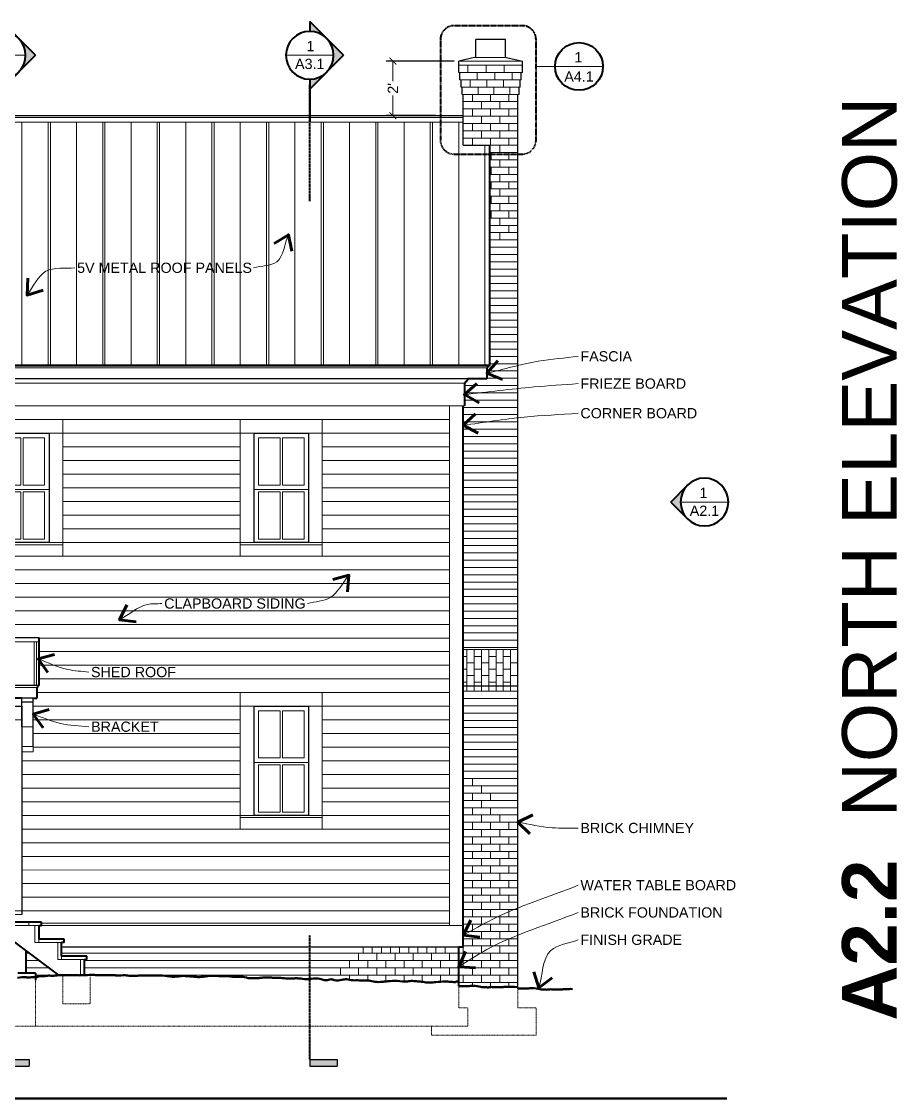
# Model space of a CAD drawing. Header units: inches. Extents: x -54 to 15382, y 469 to 41738.
# Drawn here: x 3671.8 to 4056.8, y 5345.5 to 5819 of the extents above; entities that cross this region are included whole.
import ezdxf

# ---------------------------------------------------------------- set-up
doc = ezdxf.new("R2010")
doc.units = ezdxf.units.IN
doc.header["$MEASUREMENT"] = 0
doc.linetypes.add('CENTER', pattern=[2, 1.25, -0.25, 0.25, -0.25])
doc.linetypes.add('DASHED2', pattern=[0.375, 0.25, -0.125])
doc.layers.get('0').update_dxf_attribs({"lineweight": 9})
for name, color, linetype, lineweight in [('1', 7, 'Continuous', 9), ('2', 7, 'Continuous', 18), ('3', 7, 'Continuous', 30), ('4', 7, 'Continuous', 40), ('5', 7, 'Continuous', 50), ('A-DIMSx', 7, 'Continuous', 9), ('A-LINK', 7, 'Continuous', 40), ('A-TEXTx', 7, 'Continuous', 18)]:
    doc.layers.add(name, color=color, linetype=linetype, lineweight=lineweight)
doc.styles.get("Standard").update_dxf_attribs({"font": 'arial.ttf'})
doc.dimstyles.get("Standard").update_dxf_attribs({"dimtxt": 3, "dimasz": 2, "dimexe": 0.03125, "dimexo": 0.0625, "dimgap": 0.03125, "dimtad": 0, "dimtoh": 1, "dimdec": 4, "dimlfac": 0.99985, "dimzin": 0, "dimdsep": 46, "dimlunit": 4, "dimtxsty": 'Standard', "dimblk": 'ARCHTICK', "dimblk1": 'ARCHTICK', "dimblk2": 'ARCHTICK', "dimcen": 0.09, "dimclrt": 256, "dimadec": 0, "dimazin": 0, "dimtfac": 1, "dimtdec": 4, "dimtofl": 0, "dimtmove": 0, "dimatfit": 3, "dimfxl": 1, "dimtolj": 1, "dimtzin": 0, "dimarcsym": 0})

# ---------------------------------------------------------------- blocks, each defined once
blk = doc.blocks.new('window elev 2448')
at = {"layer": '1', "lineweight": 5, "ltscale": 0.1}
for p, q in [((1005.39, 893.68), (999.39, 893.68)), ((1029.39, 893.68), (1035.39, 893.67))]:
    blk.add_line(p, q, dxfattribs=at)
at = {"layer": '2'}
for p, q in [((999.39, 899.68), (999.39, 839.69)), ((1035.39, 899.67), (999.39, 899.68)), ((1035.39, 899.67), (1035.39, 839.67)), ((1007.39, 870.93), (1007.39, 891.68)), ((1016.89, 891.68), (1007.39, 891.68)), ((1016.89, 870.93), (1016.89, 891.68)), ((1017.89, 870.93), (1017.89, 891.68)), ((1027.39, 891.68), (1017.89, 891.68)), ((1027.39, 870.93), (1027.39, 891.68)), ((1029.39, 868.93), (1005.39, 868.93)), ((1007.39, 870.93), (1016.89, 870.93)), ((1016.89, 867.93), (1007.39, 867.93)), ((1007.39, 847.18), (1007.39, 867.93)), ((1016.89, 847.18), (1016.89, 867.93)), ((1017.89, 870.93), (1027.39, 870.93)), ((1027.39, 867.93), (1017.89, 867.93)), ((1017.89, 847.18), (1017.89, 867.93)), ((1027.39, 847.18), (1027.39, 867.93)), ((999.39, 844.69), (1035.39, 844.69)), ((1007.39, 847.18), (1016.89, 847.18)), ((1017.89, 847.18), (1027.39, 847.18)), ((1035.39, 839.67), (999.39, 839.67))]:
    blk.add_line(p, q, dxfattribs=at)
at = {"layer": '2', "lineweight": 5, "ltscale": 0.1}
for p, q in [((1005.39, 845.69), (999.39, 845.69)), ((1029.42, 845.69), (1035.39, 845.67))]:
    blk.add_line(p, q, dxfattribs=at)
at = {"layer": '3'}
for p, q in [((1029.39, 893.68), (1005.39, 893.68)), ((1005.39, 893.68), (1005.39, 845.69)), ((1029.39, 893.68), (1029.39, 845.69)), ((1005.39, 845.69), (1029.39, 845.69))]:
    blk.add_line(p, q, dxfattribs=at)
blk = doc.blocks.new('_ArchTick')
at = {"color": 0, "linetype": 'ByBlock', "lineweight": 0, "const_width": 0.15}
blk.add_lwpolyline([(-0.5, -0.5), (0.5, 0.5)], dxfattribs=at)
blk = doc.blocks.new('*D122')
at = {"layer": 'A-DIMSx', "color": 0, "lineweight": -2, "ltscale": 0.1}
for p, q in [((3862, 5801.57), (3832.05, 5801.57)), ((3853.95, 5777.57), (3832.05, 5777.57))]:
    blk.add_line(p, q, dxfattribs=at)
at = {"layer": 'A-DIMSx', "color": 0, "lineweight": 5, "ltscale": 0.1}
for p, q in [((3835.05, 5801.57), (3835.05, 5792.68)), ((3835.05, 5777.57), (3835.05, 5786.46))]:
    blk.add_line(p, q, dxfattribs=at)
at = {"layer": 'A-DIMSx', "color": 0, "lineweight": 5, "xscale": 3, "yscale": 3, "zscale": 3}
for p, rotation in [((3835.05, 5801.57), 90), ((3835.05, 5777.57), 270)]:
    blk.add_blockref('_ArchTick', p, dxfattribs=dict(at, rotation=rotation))
at = {"layer": 'A-DIMSx', "ltscale": 0.25, "insert": (3835.05, 5789.57), "char_height": 4.5, "attachment_point": 5, "rotation": 90}
blk.add_mtext("\\A1;2'", dxfattribs=at)
blk = doc.blocks.new('Elevation Callout - 1')
at = {"layer": 'A-LINK', "ltscale": 0.1}
blk.add_hatch(color=256, dxfattribs=at).paths.add_polyline_path([(2031.59, 7377.65), (2039.01, 7370.23), (2046.43, 7377.65, -0.198912), (2039.01, 7374.58, -0.198912)])
for q in [(2031.59, 7377.65), (2046.43, 7377.65)]:
    blk.add_line((2039.01, 7370.23), q, dxfattribs=at)
blk.add_circle((2039.01, 7385.08), 10.5, dxfattribs=at)
blk = doc.blocks.new('Section Callout')
at = {"layer": 'A-LINK', "ltscale": 0.1}
h = blk.add_hatch(color=256, dxfattribs=at)
h.paths.add_polyline_path([(1891.06, 7392.5), (1883.64, 7385.08), (1891.06, 7377.65, -0.198912), (1887.98, 7385.08, -0.198912)])
h.paths.add_polyline_path([(1898.48, 7399.92), (1891.06, 7392.5, -0.198912), (1898.48, 7395.58)])
h.paths.add_polyline_path([(1891.06, 7377.65), (1898.48, 7370.23), (1898.48, 7374.58, -0.198912)])
for p, q in [((1883.64, 7385.08), (1898.48, 7399.92)), ((1898.48, 7399.92), (1898.48, 7395.58)), ((1883.64, 7385.08), (1898.48, 7370.23)), ((1898.48, 7374.58), (1898.48, 7370.23)), ((1898.48, 7370.23), (1898.48, 7355.49))]:
    blk.add_line(p, q, dxfattribs=at)
blk.add_circle((1898.48, 7385.08), 10.5, dxfattribs=at)
blk = doc.blocks.new('Section Tail 1a')
at = {"layer": 'A-LINK', "lineweight": 5, "ltscale": 0.1}
blk.add_hatch(color=256, dxfattribs=at).paths.add_polyline_path([(5.4248, 3.0938), (5.4248, 3.1563), (5.1748, 3.1563), (5.1748, 3.0938)])
at = {"layer": 'A-LINK', "linetype": 'Continuous', "lineweight": 30, "ltscale": 0.1}
for p, q in [((5.4248, 3.1563), (5.1748, 3.1563)), ((5.1748, 3.0938), (5.1748, 3.1563)), ((5.4248, 3.0938), (5.1748, 3.0938)), ((5.4248, 2.9063), (5.4248, 3.1563))]:
    blk.add_line(p, q, dxfattribs=at)
blk = doc.blocks.new('Detail Callout')
at = {"layer": '2', "ltscale": 0.1}
blk.add_line((240.24, 5822.29), (219.24, 5822.29), dxfattribs=at)
at = {"layer": 'A-LINK', "ltscale": 0.1}
blk.add_circle((229.74, 5822.29), 10.5, dxfattribs=at)

msp = doc.modelspace()

# ---------------------------------------------------------------- linework, layer by layer
at = {"layer": '1'}
for p, q in [((3892.0001005, 5799.735623), (3864.0001005, 5799.735623)), ((3864.0001005, 5796.535623), (3892.0001005, 5796.535623)), ((3868.0001005, 5796.535623), (3868.0001005, 5799.735623)), ((3872.1667671, 5793.335623), (3872.1667671, 5796.535623)), ((3876.0001005, 5796.535623), (3876.0001005, 5799.735623)), ((3879.8334338, 5793.335623), (3879.8334338, 5796.535623)), ((3884.0001005, 5796.535623), (3884.0001005, 5799.735623)), ((3887.5001005, 5793.335623), (3887.5001005, 5796.535623)), ((3864.5001005, 5793.335623), (3891.5001005, 5793.335623)), ((3869.0001005, 5790.135623), (3869.0001005, 5793.335623)), ((3876.3334338, 5790.135623), (3876.3334338, 5793.335623)), ((3883.6667671, 5790.135623), (3883.6667671, 5793.335623)), ((3891.0001005, 5790.135623), (3865.0001005, 5790.135623)), ((3865.5001005, 5786.935623), (3890.5001005, 5786.935623)), ((3870.0001005, 5783.735623), (3870.0001005, 5786.935623)), ((3872.5001005, 5786.935623), (3872.5001005, 5790.135623)), ((3878.0001005, 5783.735623), (3878.0001005, 5786.935623)), ((3879.5001005, 5786.935623), (3879.5001005, 5790.135623)), ((3886.0001005, 5783.735623), (3886.0001005, 5786.935623)), ((3886.5001005, 5786.935623), (3886.5001005, 5790.135623)), ((3890.0001005, 5783.735623), (3866.0001005, 5783.735623)), ((3874.0001005, 5780.535623), (3874.0001005, 5783.735623)), ((3882.0001005, 5780.535623), (3882.0001005, 5783.735623)), ((3866.0001005, 5776.8204422), (3466.5000785, 5776.8204422)), ((3890.0001005, 5780.535623), (3866.0001005, 5780.535623)), ((3890.0001005, 5777.335623), (3866.0001005, 5777.335623)), ((3870.0001005, 5777.335623), (3870.0001005, 5780.535623)), ((3874.0001005, 5774.135623), (3874.0001005, 5777.335623)), ((3878.0001005, 5777.335623), (3878.0001005, 5780.535623)), ((3882.0001005, 5774.135623), (3882.0001005, 5777.335623)), ((3886.0001005, 5777.335623), (3886.0001005, 5780.535623)), ((3890.0001005, 5774.135623), (3866.0001005, 5774.135623)), ((3870.0001005, 5770.935623), (3870.0001005, 5774.135623)), ((3878.0001005, 5770.935623), (3878.0001005, 5774.135623)), ((3886.0001005, 5770.935623), (3886.0001005, 5774.135623)), ((3890.0001005, 5770.935623), (3866.0001005, 5770.935623)), ((3890.0001005, 5767.735623), (3866.0001005, 5767.735623)), ((3870.0001005, 5764.5955712), (3870.0001005, 5767.735623)), ((3874.0001005, 5767.735623), (3874.0001005, 5770.935623)), ((3878.0001005, 5764.535623), (3878.0001005, 5767.735623)), ((3882.0001005, 5767.735623), (3882.0001005, 5770.935623)), ((3886.0001005, 5764.535623), (3886.0001005, 5767.735623)), ((3890.0001005, 5764.535623), (3877.5000785, 5764.535623)), ((3882.0001005, 5761.335623), (3882.0001005, 5764.535623)), ((3890.0001005, 5761.335623), (3877.5000785, 5761.335623)), ((3890.0001005, 5758.135623), (3877.5000785, 5758.135623)), ((3878.2501005, 5758.135623), (3878.2501005, 5761.335623)), ((3882.0001005, 5754.935623), (3882.0001005, 5758.135623)), ((3886.0001005, 5758.135623), (3886.0001005, 5761.335623)), ((3890.0001005, 5754.935623), (3877.5000785, 5754.935623)), ((3878.2501005, 5751.735623), (3878.2501005, 5754.935623)), ((3886.0001005, 5751.735623), (3886.0001005, 5754.935623)), ((3890.0001005, 5751.735623), (3877.5000785, 5751.735623)), ((3890.0001005, 5748.535623), (3877.5000785, 5748.535623)), ((3878.2501005, 5745.335623), (3878.2501005, 5748.535623)), ((3882.0001005, 5748.535623), (3882.0001005, 5751.735623)), ((3886.0001005, 5745.335623), (3886.0001005, 5748.535623)), ((3890.0001005, 5745.335623), (3877.5000785, 5745.335623)), ((3882.0001005, 5742.135623), (3882.0001005, 5745.335623)), ((3890.0001005, 5742.135623), (3877.5000785, 5742.135623)), ((3890.0001005, 5738.935623), (3877.5000785, 5738.935623)), ((3878.2501005, 5738.935623), (3878.2501005, 5742.135623)), ((3882.0001005, 5735.735623), (3882.0001005, 5738.935623)), ((3886.0001005, 5738.935623), (3886.0001005, 5742.135623)), ((3890.0001005, 5735.735623), (3877.5000785, 5735.735623)), ((3878.2501005, 5732.535623), (3878.2501005, 5735.735623)), ((3886.0001005, 5732.535623), (3886.0001005, 5735.735623)), ((3890.0001005, 5732.535623), (3877.5000785, 5732.535623)), ((3890.0001005, 5729.335623), (3877.5000785, 5729.335623)), ((3882.0001005, 5729.335623), (3882.0001005, 5732.535623)), ((3886.0001005, 5726.135623), (3886.0001005, 5729.335623)), ((3890.0001005, 5726.135623), (3877.5000785, 5726.135623)), ((3882.0001005, 5722.935623), (3882.0001005, 5726.135623)), ((3890.0001005, 5722.935623), (3877.5000785, 5722.935623)), ((3890.0001005, 5719.735623), (3877.5000785, 5719.735623)), ((3890.0001005, 5716.535623), (3877.5000785, 5716.535623)), ((3890.0001005, 5713.335623), (3877.5000785, 5713.335623)), ((3890.0001005, 5710.135623), (3877.5000785, 5710.135623)), ((3890.0001005, 5706.935623), (3877.5000785, 5706.935623)), ((3890.0001005, 5703.735623), (3877.5000785, 5703.735623)), ((3890.0001005, 5700.535623), (3877.5000785, 5700.535623)), ((3890.0001005, 5697.335623), (3877.5000785, 5697.335623)), ((3890.0001005, 5694.135623), (3877.5000785, 5694.135623)), ((3890.0001005, 5690.935623), (3877.5000785, 5690.935623)), ((3890.0001005, 5687.735623), (3877.5000785, 5687.735623)), ((3890.0001005, 5684.535623), (3877.5000785, 5684.535623)), ((3890.0001005, 5681.335623), (3877.5000785, 5681.335623)), ((3890.0001005, 5678.135623), (3877.5000785, 5678.135623)), ((3890.0001005, 5674.935623), (3877.5000785, 5674.935623)), ((3890.0001005, 5671.735623), (3877.5000785, 5671.735623)), ((3890.0001005, 5668.535623), (3877.5000785, 5668.535623)), ((3890.0001005, 5665.335623), (3876.3722851, 5665.335623)), ((3890.0001005, 5658.935623), (3866.5000997, 5658.935623)), ((3890.0001005, 5662.135623), (3876.3722851, 5662.135623)), ((3890.0001005, 5655.735623), (3866.5000997, 5655.735623)), ((3890.0001005, 5649.335623), (3866.0001005, 5649.335623)), ((3890.0001005, 5652.535623), (3866.5000997, 5652.535623)), ((3890.0001005, 5646.135623), (3866.0001005, 5646.135623)), ((3890.0001005, 5642.935623), (3866.0001005, 5642.935623)), ((3890.0001005, 5639.735623), (3866.0001005, 5639.735623)), ((3890.0001005, 5636.535623), (3866.0001005, 5636.535623)), ((3890.0001005, 5633.335623), (3866.0001005, 5633.335623)), ((3890.0001005, 5630.135623), (3866.0001005, 5630.135623)), ((3890.0001005, 5626.935623), (3866.0001005, 5626.935623)), ((3890.0001005, 5623.735623), (3866.0001005, 5623.735623)), ((3890.0001005, 5620.535623), (3866.0001005, 5620.535623)), ((3890.0001005, 5617.335623), (3866.0001005, 5617.335623)), ((3890.0001005, 5614.135623), (3866.0001005, 5614.135623)), ((3890.0001005, 5610.935623), (3866.0001005, 5610.935623)), ((3890.0001005, 5607.735623), (3866.0001005, 5607.735623)), ((3890.0001005, 5604.535623), (3866.0001005, 5604.535623)), ((3890.0001005, 5601.335623), (3866.0001005, 5601.335623)), ((3890.0001005, 5598.135623), (3866.0001005, 5598.135623)), ((3890.0001005, 5594.935623), (3866.0001005, 5594.935623)), ((3890.0001005, 5591.735623), (3866.0001005, 5591.735623)), ((3890.0001005, 5588.535623), (3866.0001005, 5588.535623)), ((3890.0001005, 5585.335623), (3866.0001005, 5585.335623)), ((3890.0001005, 5582.135623), (3866.0001005, 5582.135623)), ((3890.0001005, 5578.935623), (3866.0001005, 5578.935623)), ((3890.0001005, 5575.735623), (3866.0001005, 5575.735623)), ((3890.0001005, 5572.535623), (3866.0001005, 5572.535623)), ((3890.0001005, 5569.335623), (3866.0001005, 5569.335623)), ((3890.0001005, 5566.135623), (3866.0001005, 5566.135623)), ((3890.0001005, 5562.935623), (3866.0001005, 5562.935623)), ((3890.0001005, 5559.735623), (3866.0001005, 5559.735623)), ((3890.0001005, 5556.535623), (3866.0001005, 5556.535623)), ((3890.0001005, 5553.335623), (3866.0001005, 5553.335623)), ((3866.0001005, 5527.735623), (3866.0001005, 5551.735623)), ((3890.0001005, 5550.135623), (3866.0001005, 5550.135623)), ((3890.0001005, 5546.935623), (3866.0001005, 5546.935623)), ((3890.0001005, 5543.735623), (3866.0001005, 5543.735623)), ((3867.6001005, 5524.535623), (3867.6001005, 5542.9135576)), ((3870.8001005, 5524.535623), (3870.8001005, 5542.9135576)), ((3874.0001005, 5524.535623), (3874.0001005, 5542.9135576)), ((3877.2001005, 5524.535623), (3877.2001005, 5542.9135576)), ((3880.4001005, 5524.535623), (3880.4001005, 5542.9135576)), ((3883.6001005, 5524.535623), (3883.6001005, 5542.9135576)), ((3886.8001005, 5524.535623), (3886.8001005, 5542.9135576)), ((3890.0001005, 5524.535623), (3866.0001005, 5524.535623)), ((3890.0001005, 5521.335623), (3866.0001005, 5521.335623)), ((3890.0001005, 5518.135623), (3866.0001005, 5518.135623)), ((3665.9996271, 5511.9311436), (3671.9996271, 5511.9311436)), ((3890.0001005, 5514.935623), (3866.0001005, 5514.935623)), ((3890.0001005, 5511.735623), (3866.0001005, 5511.735623)), ((3890.0001005, 5508.535623), (3866.0001005, 5508.535623)), ((3890.0001005, 5505.335623), (3866.0001005, 5505.335623)), ((3890.0001005, 5502.135623), (3866.0001005, 5502.135623)), ((3890.0001005, 5498.935623), (3866.0001005, 5498.935623)), ((3890.0001005, 5495.735623), (3866.0001005, 5495.735623)), ((3890.0001005, 5492.535623), (3866.0001005, 5492.535623)), ((3890.0001005, 5489.335623), (3866.0001005, 5489.335623)), ((3890.0001005, 5486.135623), (3866.0001005, 5486.135623)), ((3890.0001005, 5482.935623), (3866.0001005, 5482.935623)), ((3870.0001005, 5483.0202448), (3870.0001005, 5486.2202448)), ((3874.0001005, 5479.735623), (3874.0001005, 5482.935623)), ((3890.0001005, 5479.735623), (3866.0001005, 5479.735623)), ((3870.0001005, 5476.535623), (3870.0001005, 5479.735623)), ((3878.0001005, 5476.535623), (3878.0001005, 5479.735623)), ((3890.0001005, 5476.535623), (3866.0001005, 5476.535623)), ((3890.0001005, 5473.335623), (3866.0001005, 5473.335623)), ((3870.0001005, 5470.135623), (3870.0001005, 5473.335623)), ((3874.0001005, 5473.335623), (3874.0001005, 5476.535623)), ((3878.0001005, 5470.135623), (3878.0001005, 5473.335623)), ((3890.0001005, 5470.135623), (3866.0001005, 5470.135623)), ((3874.0001005, 5466.935623), (3874.0001005, 5470.135623)), ((3882.0001005, 5466.935623), (3882.0001005, 5470.135623)), ((3890.0001005, 5466.935623), (3866.0001005, 5466.935623)), ((3890.0001005, 5463.735623), (3866.0001005, 5463.735623)), ((3870.0001005, 5463.735623), (3870.0001005, 5466.935623)), ((3874.0001005, 5460.535623), (3874.0001005, 5463.735623)), ((3878.0001005, 5463.735623), (3878.0001005, 5466.935623)), ((3882.0001005, 5460.535623), (3882.0001005, 5463.735623)), ((3886.0001005, 5463.735623), (3886.0001005, 5466.935623)), ((3890.0001005, 5460.535623), (3866.0001005, 5460.535623)), ((3870.0001005, 5457.335623), (3870.0001005, 5460.535623)), ((3878.0001005, 5457.335623), (3878.0001005, 5460.535623)), ((3886.0001005, 5457.335623), (3886.0001005, 5460.535623)), ((3890.0001005, 5457.335623), (3866.0001005, 5457.335623)), ((3874.0001005, 5454.135623), (3874.0001005, 5457.335623)), ((3882.0001005, 5454.135623), (3882.0001005, 5457.335623)), ((3890.0001005, 5454.135623), (3866.0001005, 5454.135623)), ((3890.0001005, 5450.935623), (3866.0001005, 5450.935623)), ((3870.0001005, 5450.935623), (3870.0001005, 5454.135623)), ((3874.0001005, 5447.735623), (3874.0001005, 5450.935623)), ((3878.0001005, 5450.935623), (3878.0001005, 5454.135623)), ((3882.0001005, 5447.735623), (3882.0001005, 5450.935623)), ((3886.0001005, 5450.935623), (3886.0001005, 5454.135623)), ((3890.0001005, 5447.735623), (3866.0001005, 5447.735623)), ((3870.0001005, 5444.535623), (3870.0001005, 5447.735623)), ((3878.0001005, 5444.535623), (3878.0001005, 5447.735623)), ((3886.0001005, 5444.535623), (3886.0001005, 5447.735623)), ((3890.0001005, 5444.535623), (3866.0001005, 5444.535623)), ((3890.0001005, 5441.335623), (3866.0001005, 5441.335623)), ((3870.0001005, 5438.135623), (3870.0001005, 5441.335623)), ((3874.0001005, 5441.335623), (3874.0001005, 5444.535623)), ((3878.0001005, 5438.135623), (3878.0001005, 5441.335623)), ((3882.0001005, 5441.335623), (3882.0001005, 5444.535623)), ((3886.0001005, 5438.135623), (3886.0001005, 5441.335623)), ((3890.0001005, 5438.135623), (3866.0001005, 5438.135623)), ((3874.0001005, 5434.935623), (3874.0001005, 5438.135623)), ((3882.0001005, 5434.935623), (3882.0001005, 5438.135623)), ((3890.0001005, 5434.935623), (3866.0001005, 5434.935623)), ((3890.0001005, 5431.735623), (3866.0001005, 5431.735623)), ((3870.0001005, 5431.735623), (3870.0001005, 5434.935623)), ((3874.0001005, 5428.535623), (3874.0001005, 5431.735623)), ((3878.0001005, 5431.735623), (3878.0001005, 5434.935623)), ((3882.0001005, 5428.535623), (3882.0001005, 5431.735623)), ((3886.0001005, 5431.735623), (3886.0001005, 5434.935623)), ((3890.0001005, 5428.535623), (3866.0001005, 5428.535623)), ((3870.0001005, 5425.335623), (3870.0001005, 5428.535623)), ((3878.0001005, 5425.335623), (3878.0001005, 5428.535623)), ((3886.0001005, 5425.335623), (3886.0001005, 5428.535623)), ((3679.3751005, 5421.535623), (3620.7501005, 5421.535623)), ((3675.0626005, 5421.535623), (3675.0626005, 5423.035623)), ((3677.7501005, 5421.535623), (3677.7501005, 5414.035623)), ((3866.0001005, 5421.535623), (3860.0001005, 5421.535623)), ((3890.0001005, 5425.335623), (3866.0001005, 5425.335623)), ((3890.0001005, 5422.135623), (3866.0001005, 5422.135623)), ((3870.0001005, 5418.935623), (3870.0001005, 5422.135623)), ((3874.0001005, 5422.135623), (3874.0001005, 5425.335623)), ((3878.0001005, 5418.935623), (3878.0001005, 5422.135623)), ((3882.0001005, 5422.135623), (3882.0001005, 5425.335623)), ((3886.0001005, 5418.935623), (3886.0001005, 5422.135623)), ((3890.0001005, 5418.935623), (3866.0001005, 5418.935623)), ((3874.0001005, 5415.735623), (3874.0001005, 5418.935623)), ((3882.0001005, 5415.735623), (3882.0001005, 5418.935623)), ((3689.3751005, 5414.035623), (3677.7501005, 5414.035623)), ((3679.3751005, 5415.535623), (3679.3751005, 5414.035623)), ((3687.7501005, 5414.035623), (3687.7501005, 5406.535623)), ((3890.0001005, 5415.735623), (3866.0001005, 5415.735623)), ((3890.0001005, 5412.535623), (3866.0001005, 5412.535623)), ((3866.0001005, 5409.335623), (3866.0001005, 5412.035623)), ((3870.0001005, 5412.535623), (3870.0001005, 5415.735623)), ((3874.0001005, 5409.335623), (3874.0001005, 5412.535623)), ((3878.0001005, 5412.535623), (3878.0001005, 5415.735623)), ((3882.0001005, 5409.335623), (3882.0001005, 5412.535623)), ((3886.0001005, 5412.535623), (3886.0001005, 5415.735623)), ((3689.3751005, 5406.535623), (3689.3751005, 5408.035623)), ((3890.0001005, 5409.335623), (3864.0001005, 5409.335623)), ((3870.0001005, 5406.135623), (3870.0001005, 5409.335623)), ((3878.0001005, 5406.135623), (3878.0001005, 5409.335623)), ((3886.0001005, 5406.135623), (3886.0001005, 5409.335623)), ((3697.7501005, 5406.535623), (3697.7501005, 5399.6293727)), ((3890.0001005, 5406.135623), (3864.0001005, 5406.135623)), ((3890.0001005, 5402.935623), (3864.0001005, 5402.935623)), ((3866.0001005, 5402.935623), (3866.0001005, 5406.135623)), ((3870.0001005, 5399.735623), (3870.0001005, 5402.935623)), ((3874.0001005, 5402.935623), (3874.0001005, 5406.135623)), ((3878.0001005, 5399.735623), (3878.0001005, 5402.935623)), ((3882.0001005, 5402.935623), (3882.0001005, 5406.135623)), ((3886.0001005, 5399.735623), (3886.0001005, 5402.935623)), ((3890.0001005, 5399.735623), (3864.0001005, 5399.735623)), ((3866.0001005, 5396.535623), (3866.0001005, 5399.735623)), ((3874.0001005, 5396.535623), (3874.0001005, 5399.735623)), ((3882.0001005, 5396.535623), (3882.0001005, 5399.735623)), ((3890.0001005, 5396.535623), (3864.0001005, 5396.535623)), ((3870.0001005, 5395.0103928), (3870.0001005, 5396.535623)), ((3878.0001005, 5394.4909235), (3878.0001005, 5396.535623)), ((3886.0001005, 5394.6321659), (3886.0001005, 5396.535623))]:
    msp.add_line(p, q, dxfattribs=at)
at = {"layer": '1', "ltscale": 0.25}
for p, q in [((3866.0001005, 5539.8667259), (3867.6001005, 5539.8667259)), ((3870.8001005, 5539.8667259), (3874.0001005, 5539.8667259)), ((3877.2001005, 5539.8667259), (3880.4001005, 5539.8667259)), ((3883.6001005, 5539.8667259), (3886.8001005, 5539.8667259)), ((3867.6001005, 5537.0382988), (3870.8001005, 5537.0382988)), ((3874.0001005, 5537.0382988), (3877.2001005, 5537.0382988)), ((3880.4001005, 5537.0382988), (3883.6001005, 5537.0382988)), ((3886.8001005, 5537.0382988), (3890.0001005, 5537.0382988)), ((3866.0001005, 5534.2098717), (3867.6001005, 5534.2098717)), ((3867.6001005, 5531.3814446), (3870.8001005, 5531.3814446)), ((3870.8001005, 5534.2098717), (3874.0001005, 5534.2098717)), ((3874.0001005, 5531.3814446), (3877.2001005, 5531.3814446)), ((3877.2001005, 5534.2098717), (3880.4001005, 5534.2098717)), ((3880.4001005, 5531.3814446), (3883.6001005, 5531.3814446)), ((3883.6001005, 5534.2098717), (3886.8001005, 5534.2098717)), ((3886.8001005, 5531.3814446), (3890.0001005, 5531.3814446)), ((3866.0001005, 5528.5530174), (3867.6001005, 5528.5530174)), ((3870.8001005, 5528.5530174), (3874.0001005, 5528.5530174)), ((3877.2001005, 5528.5530174), (3880.4001005, 5528.5530174)), ((3883.6001005, 5528.5530174), (3886.8001005, 5528.5530174))]:
    msp.add_line(p, q, dxfattribs=at)
at = {"layer": '1', "linetype": 'DASHED2', "ltscale": 0.25}
for p, q in [((3677.9990218, 5397.4574811), (3677.9828425, 5377.335623)), ((3689.9978179, 5399.0750852), (3689.9978179, 5387.0750852)), ((3702.0024615, 5399.1623997), (3701.9915872, 5387.0643046)), ((3864.0001005, 5385.335623), (3864.0001005, 5394.835623)), ((3890.0001005, 5385.335623), (3890.0001005, 5393.8141475)), ((3689.9978179, 5387.0750852), (3701.9915872, 5387.0643046)), ((3864.0001005, 5385.335623), (3868.0001005, 5385.335623)), ((3868.0001005, 5385.335623), (3868.0001005, 5377.335623)), ((3890.0001005, 5385.335623), (3898.0001005, 5385.335623)), ((3898.0001005, 5373.335623), (3898.0001005, 5385.335623)), ((3868.0001005, 5377.335623), (3476.0001005, 5377.335623)), ((3852.0001005, 5377.335623), (3852.0001005, 5373.335623)), ((3898.0001005, 5373.335623), (3852.0001005, 5373.335623))]:
    msp.add_line(p, q, dxfattribs=at)
at = {"layer": '2', "ltscale": 0.1}
for p, q in [((3652.6426538, 5804.1022121), (3673.6426538, 5804.1022121)), ((3788.015206, 5804.1022121), (3809.0152061, 5804.1022121)), ((3906.3607574, 5799.2089277), (3897.9760537, 5799.2089277)), ((3925.8607577, 5799.2089277), (3907.8607577, 5799.2089277)), ((3961.5000787, 5607.7018038), (3982.5000788, 5607.7018038))]:
    msp.add_line(p, q, dxfattribs=at)
at = {"layer": '2'}
for p, q in [((3892.0001005, 5801.5704422), (3864.0001005, 5801.5704422)), ((3885.0001005, 5803.0704422), (3871.0001005, 5803.0704422)), ((3466.5000785, 5774.7429528), (3866.0001005, 5774.7429528)), ((3672.0000785, 5774.7429528), (3672.0000785, 5667.7219422)), ((3683.5000785, 5667.7219422), (3683.5000785, 5774.7429528)), ((3684.5000785, 5774.7429528), (3684.5000785, 5667.7219422)), ((3696.0000785, 5667.7219422), (3696.0000785, 5774.7429528)), ((3707.5000785, 5667.7219422), (3707.5000785, 5774.7429528)), ((3708.5000785, 5774.7429528), (3708.5000785, 5667.7219422)), ((3720.0000785, 5667.7219422), (3720.0000785, 5774.7429528)), ((3731.5000785, 5667.7219422), (3731.5000785, 5774.7429528)), ((3732.5000785, 5774.7429528), (3732.5000785, 5667.7219422)), ((3744.0000785, 5774.7429528), (3744.0000785, 5667.7219422)), ((3755.5000785, 5667.7219422), (3755.5000785, 5774.7429528)), ((3756.5000785, 5774.7429528), (3756.5000785, 5667.7219422)), ((3768.0000785, 5667.7219422), (3768.0000785, 5774.7429528)), ((3779.5000785, 5667.7219422), (3779.5000785, 5774.7429528)), ((3780.5000785, 5774.7429528), (3780.5000785, 5667.7219422)), ((3792.0000785, 5774.7429528), (3792.0000785, 5667.7219422)), ((3803.5000785, 5667.7219422), (3803.5000785, 5774.7429528)), ((3804.5000785, 5774.7429528), (3804.5000785, 5667.7219422)), ((3816.0000785, 5667.7219422), (3816.0000785, 5774.7429528)), ((3827.5000785, 5667.7219422), (3827.5000785, 5774.7429528)), ((3828.5000785, 5774.7429528), (3828.5000785, 5667.7219422)), ((3840.0000785, 5774.7429528), (3840.0000785, 5667.7219422)), ((3851.5000785, 5667.7219422), (3851.5000785, 5774.7429528)), ((3852.5000785, 5774.7429528), (3852.5000785, 5667.7219422)), ((3864.0000785, 5667.7219422), (3864.0000785, 5774.7429528)), ((3866.0001005, 5774.787147), (3866.0001005, 5774.7429528)), ((3875.5000785, 5667.7219422), (3875.5000785, 5764.5955712)), ((3467.6279165, 5666.7284154), (3876.3722851, 5666.7284154)), ((3866.7500997, 5659.941612), (3477.5001019, 5659.941612)), ((3477.5001019, 5649.9416121), (3866.5000997, 5649.9416121)), ((3860.0001005, 5421.535623), (3860.0001005, 5649.9416121)), ((3690.0000942, 5643.9415294), (3768.0001071, 5643.9325551)), ((3804.0000938, 5643.9415294), (3860.0001005, 5643.9415294)), ((3690.0000942, 5637.9415294), (3768.0001071, 5637.9325551)), ((3804.0000892, 5637.9421704), (3860.0001005, 5637.9369596)), ((3690.0000942, 5631.9415294), (3768.0001071, 5631.9415294)), ((3804.0000846, 5631.9416121), (3860.0001097, 5631.9416121)), ((3690.0000942, 5625.9415294), (3768.0001071, 5625.9415294)), ((3804.0000799, 5625.9416121), (3860.0001144, 5625.9416121)), ((3690.0000942, 5619.9415294), (3768.0001071, 5619.9415294)), ((3804.0000753, 5619.9416121), (3860.000119, 5619.9416121)), ((3690.0000942, 5613.9415294), (3768.0001071, 5613.9415294)), ((3804.0000707, 5613.9416121), (3860.0001236, 5613.9416121)), ((3690.0000942, 5607.9415294), (3768.0001071, 5607.9415294)), ((3804.000066, 5607.9416121), (3860.0001283, 5607.9416121)), ((3690.0000942, 5601.9415294), (3768.0001071, 5601.9415294)), ((3804.0000614, 5601.9416121), (3860.0001329, 5601.9416121)), ((3690.0000942, 5595.9415294), (3768.0001071, 5595.9415294)), ((3804.0000568, 5595.9416121), (3860.0001468, 5595.9416121)), ((3690.0000942, 5589.9415294), (3768.0001071, 5589.9325551)), ((3804.0000521, 5589.9414476), (3860.0001468, 5589.9429828)), ((3690.0000942, 5583.9415294), (3768.0001071, 5583.9326175)), ((3768.0001071, 5583.9404563), (3860.0001468, 5583.9429881)), ((3484.0001012, 5577.9326815), (3860.0001005, 5577.932402)), ((3484.0001012, 5571.9326815), (3860.0001005, 5571.932402)), ((3484.0001012, 5565.9326815), (3860.0001005, 5565.932402)), ((3484.0001012, 5559.9326815), (3860.0001005, 5559.932402)), ((3860.0000275, 5559.9312135), (3860.0000275, 5523.9416121)), ((3484.0001012, 5553.9326815), (3860.0001005, 5553.932402)), ((3616.3750968, 5546.1811436), (3679.3750968, 5546.1811436)), ((3677.3750968, 5527.2392194), (3677.3750968, 5546.1811436)), ((3678.3750968, 5546.1811436), (3678.3750968, 5527.2392194)), ((3679.3750968, 5547.9325362), (3860.0001005, 5547.932402)), ((3679.3750968, 5541.9325362), (3860.0001005, 5541.932402)), ((3679.3750968, 5535.9325362), (3860.0001005, 5535.932402)), ((3679.3750968, 5529.9325362), (3860.0001005, 5529.932402)), ((3617.5029348, 5526.2456926), (3678.4972661, 5526.2456926)), ((3678.4972588, 5523.9427478), (3768.0001071, 5523.9325551)), ((3804.0000938, 5523.9415294), (3860.0000275, 5523.9416121)), ((3624.0005739, 5517.9311435), (3671.9996271, 5517.9311436)), ((3676.9996271, 5517.9415294), (3768.0001071, 5517.9325551)), ((3676.9996271, 5516.1693244), (3676.9996271, 5516.179732)), ((3676.9996271, 5515.929732), (3676.9996271, 5516.1693244)), ((3804.0000892, 5517.9421704), (3860.0001005, 5517.9369596)), ((3860.0000275, 5421.9468159), (3860.0000275, 5517.9312045)), ((3676.9996271, 5511.9415294), (3768.0001071, 5511.9415294)), ((3804.0000846, 5511.9416121), (3860.0001097, 5511.9416121)), ((3671.9996271, 5508.929732), (3676.9996271, 5508.929732)), ((3671.9996271, 5503.9311436), (3671.9996271, 5506.2451383)), ((3676.9996271, 5505.9415294), (3768.0001071, 5505.9415294)), ((3804.0000799, 5505.9416121), (3860.0001144, 5505.9416121)), ((3671.9996271, 5500.2451383), (3676.9996271, 5500.2451383)), ((3671.9996271, 5497.9325551), (3676.9996271, 5497.9325551)), ((3676.9996271, 5500.2451383), (3676.9996271, 5497.9311436)), ((3676.9996271, 5499.9415294), (3768.0001071, 5499.9415294)), ((3804.0000753, 5499.9416121), (3860.000119, 5499.9416121)), ((3671.9996271, 5493.9415294), (3768.0001071, 5493.9415294)), ((3804.0000707, 5493.9416121), (3860.0001236, 5493.9416121)), ((3671.9996271, 5487.9415294), (3768.0001071, 5487.9415294)), ((3804.000066, 5487.9416121), (3860.0001283, 5487.9416121)), ((3671.9996271, 5481.9415294), (3768.0001071, 5481.9415294)), ((3804.0000614, 5481.9416121), (3860.0001329, 5481.9416121)), ((3671.9996271, 5475.9415294), (3768.0001071, 5475.9415294)), ((3804.0000568, 5475.9416121), (3860.0001468, 5475.9416121)), ((3671.9996271, 5469.9415294), (3768.0001071, 5469.9325551)), ((3804.0000521, 5469.9414476), (3860.0001468, 5469.9429828)), ((3671.9996271, 5463.9429511), (3768.0001071, 5463.9429511)), ((3804.000768, 5463.9404563), (3860.0001468, 5463.9429881)), ((3671.9996271, 5457.9378144), (3860.0001468, 5457.9429881)), ((3671.9996271, 5451.9378144), (3860.0001468, 5451.9429881)), ((3671.9996271, 5445.9378144), (3860.0001468, 5445.9429881)), ((3671.9996271, 5439.9378144), (3860.0001468, 5439.9429881)), ((3671.9996271, 5433.9378144), (3860.0001468, 5433.9429881)), ((3624.0005739, 5426.4415433), (3671.9996271, 5426.4415433)), ((3665.9996271, 5427.9415433), (3671.9996271, 5427.9415433)), ((3671.9996271, 5427.9378144), (3860.0001468, 5427.9429881)), ((3680.6251005, 5422.535623), (3860.0001005, 5422.535623)), ((3680.6251005, 5421.535623), (3860.0001005, 5421.535623)), ((3822.0001005, 5409.335623), (3822.0001005, 5412.035623)), ((3826.0001005, 5409.335623), (3826.0001005, 5412.035623)), ((3830.0001005, 5409.335623), (3830.0001005, 5412.035623)), ((3834.0001005, 5409.335623), (3834.0001005, 5412.035623)), ((3838.0001005, 5409.335623), (3838.0001005, 5412.035623)), ((3842.0001005, 5409.335623), (3842.0001005, 5412.035623)), ((3846.0001005, 5409.335623), (3846.0001005, 5412.035623)), ((3850.0001005, 5409.335623), (3850.0001005, 5412.035623)), ((3854.0001005, 5409.335623), (3854.0001005, 5412.035623)), ((3858.0001005, 5409.335623), (3858.0001005, 5412.035623)), ((3675.2667671, 5409.335623), (3673.7501005, 5409.335623)), ((3864.0001005, 5409.335623), (3689.3751005, 5409.335623)), ((3820.0001005, 5406.135623), (3820.0001005, 5409.335623)), ((3828.0001005, 5406.135623), (3828.0001005, 5409.335623)), ((3836.0001005, 5406.135623), (3836.0001005, 5409.335623)), ((3844.0001005, 5406.135623), (3844.0001005, 5409.335623)), ((3852.0001005, 5406.135623), (3852.0001005, 5409.335623)), ((3860.0001005, 5406.135623), (3860.0001005, 5409.335623)), ((3673.7501005, 5406.135623), (3679.5334338, 5406.135623)), ((3673.7501005, 5402.935623), (3683.8001005, 5402.935623)), ((3687.7501005, 5406.535623), (3699.3751005, 5406.535623)), ((3864.0001005, 5406.135623), (3699.3751005, 5406.135623)), ((3864.0001005, 5402.935623), (3699.3751005, 5402.935623)), ((3812.0001005, 5399.735623), (3812.0001005, 5402.935623)), ((3816.0001005, 5402.935623), (3816.0001005, 5406.135623)), ((3820.0001005, 5399.735623), (3820.0001005, 5402.935623)), ((3824.0001005, 5402.935623), (3824.0001005, 5406.135623)), ((3828.0001005, 5399.735623), (3828.0001005, 5402.935623)), ((3832.0001005, 5402.935623), (3832.0001005, 5406.135623)), ((3836.0001005, 5399.735623), (3836.0001005, 5402.935623)), ((3840.0001005, 5402.935623), (3840.0001005, 5406.135623)), ((3844.0001005, 5399.735623), (3844.0001005, 5402.935623)), ((3848.0001005, 5402.935623), (3848.0001005, 5406.135623)), ((3852.0001005, 5399.735623), (3852.0001005, 5402.935623)), ((3856.0001005, 5402.935623), (3856.0001005, 5406.135623)), ((3860.0001005, 5399.735623), (3860.0001005, 5402.935623)), ((3677.9990218, 5399.735623), (3688.0667671, 5399.735623)), ((3864.0001005, 5399.735623), (3699.3751005, 5399.735623)), ((3816.0001005, 5397.6984291), (3816.0001005, 5399.735623)), ((3824.0001005, 5397.3239634), (3824.0001005, 5399.735623)), ((3832.0001005, 5396.9605049), (3832.0001005, 5399.735623)), ((3840.0001005, 5396.9018923), (3840.0001005, 5399.735623)), ((3848.0001005, 5396.7567142), (3848.0001005, 5399.735623)), ((3856.0001005, 5396.8412813), (3856.0001005, 5399.735623))]:
    msp.add_line(p, q, dxfattribs=at)
at = {"layer": '2', "ltscale": 0.25}
msp.add_line((3866.0001005, 5542.9135576), (3890.0001005, 5542.9135576), dxfattribs=at)
at = {"layer": '3'}
for p, q in [((3871.5001005, 5803.0704422), (3871.5001005, 5811.1072455)), ((3884.5001005, 5811.1072455), (3871.5001005, 5811.1072455)), ((3884.5001005, 5803.0704422), (3884.5001005, 5811.1072455)), ((3871.0001005, 5803.0704422), (3864.0001005, 5801.5704422)), ((3864.0001005, 5796.535623), (3864.0001005, 5801.5704422)), ((3885.0001005, 5803.0704422), (3892.0001005, 5801.5704422)), ((3892.0001005, 5796.535623), (3892.0001005, 5801.5704422)), ((3864.5001005, 5793.335623), (3864.5001005, 5796.535623)), ((3891.5001005, 5793.335623), (3891.5001005, 5796.535623)), ((3865.0001005, 5790.135623), (3865.0001005, 5793.335623)), ((3891.0001005, 5790.135623), (3891.0001005, 5793.335623)), ((3865.5001005, 5786.935623), (3865.5001005, 5790.135623)), ((3866.0001005, 5774.787147), (3866.0001005, 5786.935623)), ((3890.0001005, 5393.7512809), (3890.0001005, 5786.935623)), ((3890.5001005, 5786.935623), (3890.5001005, 5790.135623)), ((3466.5000785, 5777.5704422), (3866.0001005, 5777.5704422)), ((3866.0001005, 5764.5955712), (3866.0001005, 5774.7429528)), ((3866.0001005, 5764.5955712), (3877.5000785, 5764.5955712)), ((3868.0372989, 5661.9416121), (3475.9629027, 5661.941612)), ((3616.3750968, 5548.1811436), (3679.3750968, 5548.1811436)), ((3616.3750968, 5527.2392194), (3679.3750968, 5527.2392194)), ((3671.9996271, 5519.9214807), (3671.9996271, 5521.4574777)), ((3676.9996271, 5519.9214807), (3676.9996271, 5521.4574777)), ((3624.0005739, 5517.9311436), (3671.9996271, 5517.9311436)), ((3671.9996271, 5519.9214807), (3676.9996271, 5519.9214807)), ((3671.9996271, 5508.929732), (3671.9996271, 5519.9214807)), ((3671.9996271, 5517.9311436), (3671.9996271, 5426.4415433)), ((3676.9996271, 5508.929732), (3676.9996271, 5519.9214807)), ((3671.9996271, 5514.929732), (3671.9996271, 5506.2451383)), ((3676.9996271, 5500.2451383), (3676.9996271, 5508.929732)), ((3864.0001005, 5412.035623), (3689.3751005, 5412.035623))]:
    msp.add_line(p, q, dxfattribs=at)
at = {"layer": '3', "ltscale": 0.25}
msp.add_line((3866.0001005, 5526.9135576), (3890.0001005, 5526.9135576), dxfattribs=at)
at = {"layer": '3', "ltscale": 0.1}
msp.add_line((3676.9996271, 5521.4574777), (3671.9996271, 5521.4574777), dxfattribs=at)
at = {"layer": '4'}
for p, q in [((3877.5000785, 5764.5955712), (3877.5000785, 5667.7219422)), ((3877.3722924, 5667.7219422), (3877.3722924, 5667.4784154)), ((3876.3722851, 5666.7284154), (3876.3722851, 5661.941612)), ((3876.3722924, 5666.7284154), (3876.6222924, 5666.7284154)), ((3866.5000997, 5659.941612), (3866.5000997, 5649.9416121)), ((3866.7500997, 5659.941612), (3866.5000997, 5659.941612)), ((3867.318818, 5660.691612), (3867.318818, 5660.941612)), ((3876.3722851, 5661.9416121), (3868.0372989, 5661.9416121)), ((3866.0001005, 5412.035623), (3866.0001005, 5649.9416121)), ((3679.3750968, 5548.1811436), (3679.3750968, 5527.2392194)), ((3678.4972588, 5526.2456926), (3678.4972588, 5521.4588892)), ((3678.4972588, 5526.2456926), (3678.7472588, 5526.2456926)), ((3679.4972588, 5527.2392194), (3679.4972588, 5526.9956926)), ((3671.9996271, 5521.4574777), (3624.0005739, 5521.4588893)), ((3676.9996271, 5521.4574777), (3678.4972588, 5521.4588892)), ((3680.6251005, 5423.035623), (3618.8751005, 5423.035623)), ((3679.3751005, 5421.535623), (3679.3751005, 5415.535623)), ((3679.3751005, 5421.535623), (3680.6251005, 5421.535623)), ((3680.6251005, 5421.535623), (3680.6251005, 5423.035623)), ((3668.6776256, 5414.2774791), (3688.129267, 5399.6887481)), ((3690.6251005, 5415.535623), (3679.3751005, 5415.535623)), ((3690.6251005, 5414.035623), (3689.3751005, 5414.035623)), ((3689.3751005, 5408.035623), (3689.3751005, 5414.035623)), ((3690.6251005, 5414.035623), (3690.6251005, 5415.535623)), ((3866.0001005, 5412.035623), (3864.0001005, 5412.035623)), ((3864.0001005, 5394.835623), (3864.0001005, 5412.035623)), ((3673.7501005, 5410.473123), (3673.7501005, 5400.535623)), ((3700.5001005, 5408.035623), (3689.3751005, 5408.035623)), ((3700.5001005, 5406.535623), (3700.5001005, 5408.035623)), ((3699.3751005, 5406.535623), (3699.3751005, 5399.670704)), ((3699.3751005, 5406.535623), (3700.5001005, 5406.535623)), ((3677.9990218, 5400.535623), (3670.2501005, 5400.535623)), ((3677.9990218, 5400.535623), (3677.9990218, 5397.4574811))]:
    msp.add_line(p, q, dxfattribs=at)
for centre, radius, start, end in [((3877.3099951, 5666.7907126), 0.6905186, 84.823843828, 185.1761549), ((3867.4886238, 5659.9722228), 0.7391582, 103.281089991, 182.373471435), ((3867.2173411, 5661.7726287), 0.8371895, 276.962026999, 11.644935134), ((3679.4349615, 5526.3079899), 0.6905186, 84.823843828, 185.1761549)]:
    msp.add_arc(centre, radius, start, end, dxfattribs=at)
at = {"layer": '5'}
msp.add_line((3466.5000785, 5667.7219422), (3877.5000785, 5667.7219422), dxfattribs=at)
at = {"layer": '5', "ltscale": 0.1}
msp.add_line((3330.0000785, 5345.5008975), (3981.803245, 5345.5008975), dxfattribs=at)
at = {"layer": '5'}
for points, knots in [([(3670.0819601, 5398.5857636), (3673.2623352, 5398.9320053), (3674.7140443, 5398.5826166), (3675.9238908, 5398.8413408), (3677.4058941, 5398.7204573), (3678.7356679, 5398.8531376), (3679.6273816, 5399.2548689), (3680.536915, 5399.3262048), (3682.3916497, 5399.2370349), (3683.8183687, 5399.6472166), (3685.7469208, 5399.2808039), (3687.5635062, 5399.7898885), (3690.8913, 5399.6631315), (3693.1368253, 5399.6631315), (3695.5511622, 5399.6631315), (3698.5798526, 5399.5941936), (3701.2068439, 5399.7855679), (3703.7195045, 5399.8452505), (3705.5520493, 5399.6709348), (3707.2462781, 5399.8046898), (3709.0965544, 5399.6263499), (3712.8193993, 5399.8938597), (3713.7972762, 5399.309365), (3717.0613812, 5399.8660385), (3718.6465231, 5399.4204456), (3719.6781694, 5399.4945708), (3722.60009, 5399.4146745), (3724.300739, 5399.574467), (3727.2340734, 5399.6315358), (3729.4103055, 5399.5060528), (3732.3724686, 5399.6201903), (3735.9209425, 5399.4364814), (3739.2125292, 5398.7368181), (3741.8232132, 5399.3922862), (3743.3669575, 5399.3503224), (3745.2848726, 5399.2098205), (3747.3647665, 5399.0640365), (3750.0317149, 5398.752467), (3753.20115, 5399.2188638), (3756.3027697, 5399.6714809), (3759.3801131, 5399.0883795), (3761.681564, 5399.4252258), (3763.5697958, 5399.2071882), (3765.2379892, 5398.8639331), (3767.7311776, 5399.0217282), (3770.3322264, 5398.9561044), (3771.5122386, 5398.2585103), (3773.0001005, 5398.3362993)], [1.7510751614, 1.7510751614, 1.7510751614, 1.7510751614, 2.6529194352, 4.2573215922, 5.4164530631, 7.0911371631, 8.2475457001, 9.1424284325, 10.6434907949, 12.8516979582, 14.3147620561, 17.3168867809, 19.114976073, 20.8469711066, 24.0403607494, 26.363871891, 30.0742089263, 32.1103617678, 33.8516042112, 35.1119372476, 36.5297832171, 39.8619674173, 41.9746089412, 44.7750674343, 46.1707600226, 47.6978272911, 49.9710707726, 52.3164807139, 55.3425280243, 58.1293589993, 60.1299455118, 64.3241227489, 68.8188799914, 69.8888235483, 72.3460349694, 73.3979104104, 75.6651746964, 78.606541836, 81.3999059133, 85.2446410438, 87.9213730028, 90.6853426905, 92.1358705792, 93.6049452934, 95.7757124021, 99.5759981715, 101.4244930562, 101.4244930562, 101.4244930562, 101.4244930562]), ([(3773.0001005, 5398.3362993), (3774.1216348, 5398.3471132), (3775.5260613, 5398.3471132), (3777.2871676, 5398.5477455), (3778.5695969, 5398.7001022), (3779.9030498, 5398.7884524), (3781.1368643, 5398.6094455), (3782.3223338, 5398.611071), (3783.8541427, 5398.5263275), (3785.5840235, 5398.5604526), (3787.7854324, 5398.2199116), (3789.882759, 5398.1442085), (3792.05148, 5398.3698401), (3794.2958677, 5398.2983025), (3796.692823, 5397.7361427), (3799.7410851, 5398.2734684), (3802.4899808, 5398.3417857), (3804.8534938, 5397.3697988), (3806.5544254, 5397.5398458), (3808.0016318, 5398.0934057), (3809.8910581, 5397.0475494), (3812.2334381, 5397.6249843), (3814.9604187, 5398.0775314), (3817.0222097, 5397.3613425), (3818.9359441, 5397.4693235), (3820.6665442, 5397.4002109), (3822.7108508, 5397.3025247), (3825.2735786, 5397.3806321), (3827.9164278, 5396.5172114), (3830.5406788, 5396.8335787), (3833.513071, 5397.0914573), (3837.0760597, 5397.4682733), (3840.3425372, 5396.6594493), (3842.9735898, 5397.2276673), (3844.5150823, 5397.134349), (3846.4272588, 5396.9300942), (3848.5011486, 5396.7151694), (3851.1562502, 5396.3150131), (3854.3394517, 5396.6756685), (3857.4544169, 5397.0248091), (3860.5106492, 5396.7791697), (3862.5759773, 5396.571992), (3862.9743069, 5396.8933073), (3863.9670999, 5396.9075745)], [0, 0, 0, 0, 2.6529194352, 4.2573215922, 5.4164530631, 7.0911371631, 8.2475457001, 9.1424284325, 10.6434907949, 12.8516979582, 14.3147620561, 17.3168867809, 19.114976073, 20.8469711066, 24.0403607494, 26.363871891, 30.0742089263, 32.1103617678, 33.8516042112, 35.1119372476, 36.5297832171, 39.8619674173, 41.9746089412, 44.7750674343, 46.1707600226, 47.6978272911, 49.9710707726, 52.3164807139, 55.3425280243, 58.1293589993, 60.1299455118, 64.3241227489, 68.8188799914, 69.8888235483, 72.3460349694, 73.3979104104, 75.6651746964, 78.606541836, 81.3999059133, 85.2446410438, 87.9213730028, 90.6853426905, 91.4022650047, 91.4022650047, 91.4022650047, 91.4022650047]), ([(3864.0001005, 5394.835623), (3867.4818558, 5394.6881117), (3870.5560315, 5395.3384181), (3873.2607149, 5394.4978675), (3876.0491589, 5394.3677494), (3877.2768741, 5394.2989373), (3878.38864, 5394.6125182), (3879.3758568, 5394.3613226), (3882.8589118, 5394.3212307), (3884.0708465, 5394.6110957), (3885.1645436, 5394.5740674), (3887.7362098, 5394.7293332), (3890.0001005, 5394.4712904)], [0, 0, 0, 0, 1.6783925763, 3.483630322, 4.5769712725, 6.123192334, 7.1486998183, 7.9498657731, 9.1208240406, 10.2097191312, 11.0070223303, 12.0804037826, 12.0804037826, 12.0804037826, 12.0804037826]), ([(3890.0001005, 5393.8141475), (3893.4818558, 5393.6666362), (3896.5560315, 5394.3169426), (3899.2607149, 5393.476392), (3902.0491589, 5393.3462739), (3903.2768741, 5393.2774618), (3904.38864, 5393.5910427), (3905.3758568, 5393.339847), (3908.8589118, 5393.2997552), (3910.0708465, 5393.5896202), (3911.0328788, 5393.5570495), (3912.8248242, 5393.6551953), (3914.0001005, 5393.6068793)], [0, 0, 0, 0, 1.6783925763, 3.483630322, 4.5769712725, 6.123192334, 7.1486998183, 7.9498657731, 9.1208240406, 10.2097191312, 11.0070223303, 11.7241145478, 11.7241145478, 11.7241145478, 11.7241145478])]:
    msp.add_open_spline(points, degree=3, knots=knots, dxfattribs=at)
at = {"layer": 'A-LINK', "linetype": 'CENTER', "ltscale": 0.15}
for p, q in [((3798.515206, 5739.9639855), (3798.515206, 5791.3742901)), ((3798.515206, 5362.6429143), (3798.515206, 5417.2875519))]:
    msp.add_line(p, q, dxfattribs=at)
at = {"layer": 'A-LINK', "linetype": 'DASHED2', "ltscale": 0.5, "flags": 128}
msp.add_lwpolyline([(3855.94785, 5811.1237927), (3855.94785, 5766.6943164, 0.4142135624), (3861.94785, 5760.6943164), (3891.9760537, 5760.6943164, 0.4142135624), (3897.9760537, 5766.6943164), (3897.9760537, 5811.1237927, 0.4142135624), (3891.9760537, 5817.1237927), (3861.94785, 5817.1237927, 0.4142135624)], format="xyb", close=True, dxfattribs=at)

# ---------------------------------------------------------------- block references
at = {"ltscale": 0.1, "xscale": -1}
for p in [(5561.6276047, -1580.9733715), (5697.0001569, -1580.9733715)]:
    msp.add_blockref('Section Callout', p, dxfattribs=at)
at = {"ltscale": 0.1, "xscale": -1, "rotation": 270}
msp.add_blockref('Elevation Callout - 1', (-3413.0755052, 3568.6917728), dxfattribs=at)
at = {"layer": '2', "ltscale": 0.25}
msp.add_blockref('Detail Callout', (3687.1231017, -23.0824738), dxfattribs=at)
at = {"layer": '2', "xscale": -1}
for p in [(4689.3889561, 4744.2579459), (4803.3889557, 4744.2579459), (4803.3889557, 4624.2579459)]:
    msp.add_blockref('window elev 2448', p, dxfattribs=at)
at = {"layer": 'A-LINK', "ltscale": 0.1, "xscale": 48, "yscale": 48, "zscale": 48, "rotation": 180}
for p in [(3923.5340016, 5511.1429705), (4058.9065539, 5511.1429705)]:
    msp.add_blockref('Section Tail 1a', p, dxfattribs=at)

# ---------------------------------------------------------------- texts
at = {"ltscale": 0.5, "insert": (4044.664182, 5582.7534571), "char_height": 24, "attachment_point": 5, "rotation": 90}
msp.add_mtext('{\\fArial|b1|i0|c0|p34;A2.2\\fArial|b0|i0|c1|p0;  NORTH ELEVATION}', dxfattribs=at)
at = {"layer": 'A-LINK', "ltscale": 0.1, "attachment_point": 5}
for s, insert, char_height, width in [('{1}', (3798.8253492, 5808.1455632), 4.5, 9.771161836), ('1', (3916.5506146, 5803.2522787), 4.5, 9.771161836), ('{\\H0.75x;A3.1}', (3798.5194638, 5800.2922479), 6, 9.85131083), ('{\\H0.75x;A4.1}', (3916.8564999, 5794.7940373), 6, 9.85131083), ('{1}', (3971.5799494, 5611.7451548), 4.5, 9.771161836), ('{\\H0.75x;A2.1}', (3972.0043362, 5603.8918396), 6, 9.85131083)]:
    msp.add_mtext(s, dxfattribs=dict(at, insert=insert, char_height=char_height, width=width))
at = {"layer": 'A-TEXTx', "ltscale": 0.25, "char_height": 4.5, "attachment_point": 4}
for s, insert in [('{5V METAL ROOF PANELS}', (3696.253039, 5710.6657753)), ('{FASCIA }', (3917.4807773, 5671.7484128)), ('{FRIEZE BOARD}', (3917.4807773, 5659.7484128)), ('{CORNER BOARD}', (3917.4807773, 5646.7368684)), ('{CLAPBOARD SIDING}', (3734.5334784, 5563.0742724)), ('{SHED ROOF}', (3702.369027, 5532.9270539)), ('{BRACKET}', (3702.4127154, 5508.901532)), ('{BRICK CHIMNEY}', (3917.4807773, 5464.3889616)), ('{WATER TABLE BOARD}', (3917.4807773, 5439.2455108)), ('{BRICK FOUNDATION}', (3917.4807773, 5427.2455108)), ('{FINISH GRADE}', (3917.4807773, 5415.2455108))]:
    msp.add_mtext(s, dxfattribs=dict(at, insert=insert))

# ---------------------------------------------------------------- dimensions: what is measured, and where the dimension line sits
at = {"layer": 'A-DIMSx', "ltscale": 0.1}
dim = msp.add_linear_dim(base=(3835.0536482, 5801.5704422), p1=(3855.94785, 5777.5704422), p2=(3864.0001005, 5801.5704422), angle=90, dimstyle='Standard', override={"dimtxt": 4.5, "dimasz": 3, "dimexe": 3, "dimexo": 2, "dimgap": 1, "dimlfac": -47.9928, "dimlwd": 5}, dxfattribs=at)
dim.commit()
dim.dimension.update_dxf_attribs({"geometry": '*D122', "text_midpoint": (3835.0536482, 5789.5704422)})

# ---------------------------------------------------------------- leaders
at = {"layer": 'A-TEXTx', "path_type": 1, "annotation_type": 0, "has_hookline": 1}
for points, hookline_direction, text_width in [([(3789.1244353, 5725.2373955), (3783.9887536, 5713.3615159), (3773.8636488, 5710.6657753)], 1, 76.2667121), ([(3674.2654623, 5698.727081), (3682.5572774, 5709.2042716), (3695.253039, 5710.6657753)], 0, 76.2667121), ([(3876.3722851, 5664.3350137), (3898.9305469, 5669.6219506), (3916.4807773, 5671.7484128)], 0, 22.2298772), ([(3866.5000997, 5654.9416121), (3896.9658077, 5658.2939018), (3916.4807773, 5659.7484128)], 0, 45.6354025), ([(3866.0001005, 5641.4687874), (3892.7231794, 5645.0184826), (3916.4807773, 5646.7368684)], 0, 50.7278308), ([(3815.7360659, 5575.4996474), (3807.5104321, 5565.7700131), (3797.568224, 5563.0742724)], 1, 61.4744202), ([(3714.8958792, 5555.8604787), (3727.1417152, 5562.6816018), (3733.5334784, 5563.0742724)], 0, 61.4744202), ([(3679.1752123, 5538.7236988), (3692.1183292, 5534.1016364), (3701.369027, 5532.9270539)], 0, 36.8011596), ([(3676.9996271, 5514.4256064), (3688.9116144, 5510.3602969), (3701.4127154, 5508.901532)], 0, 29.0750341), ([(3890.0001005, 5466.935623), (3905.062619, 5464.5068232), (3916.4807773, 5464.3889616)], 0, 49.4079127), ([(3866.0001005, 5417.3099305), (3878.7167142, 5424.1723926), (3916.4807773, 5439.2455108)], 0, 68.0832196), ([(3864.0001005, 5403.435623), (3876.4135225, 5410.9957081), (3916.4807773, 5427.2455108)], 0, 61.5112551), ([(3899.1738597, 5394.173398), (3904.4085485, 5410.5126537), (3916.4807773, 5415.2455108)], 0, 43.8550477)]:
    msp.add_leader(points, dimstyle='Standard', override={"dimasz": 6, "dimgap": 1, "dimldrblk": 'Open90', "dimlwd": 65535}, dxfattribs=dict(at, hookline_direction=hookline_direction, text_width=text_width))

doc.saveas('drawing.dxf')
